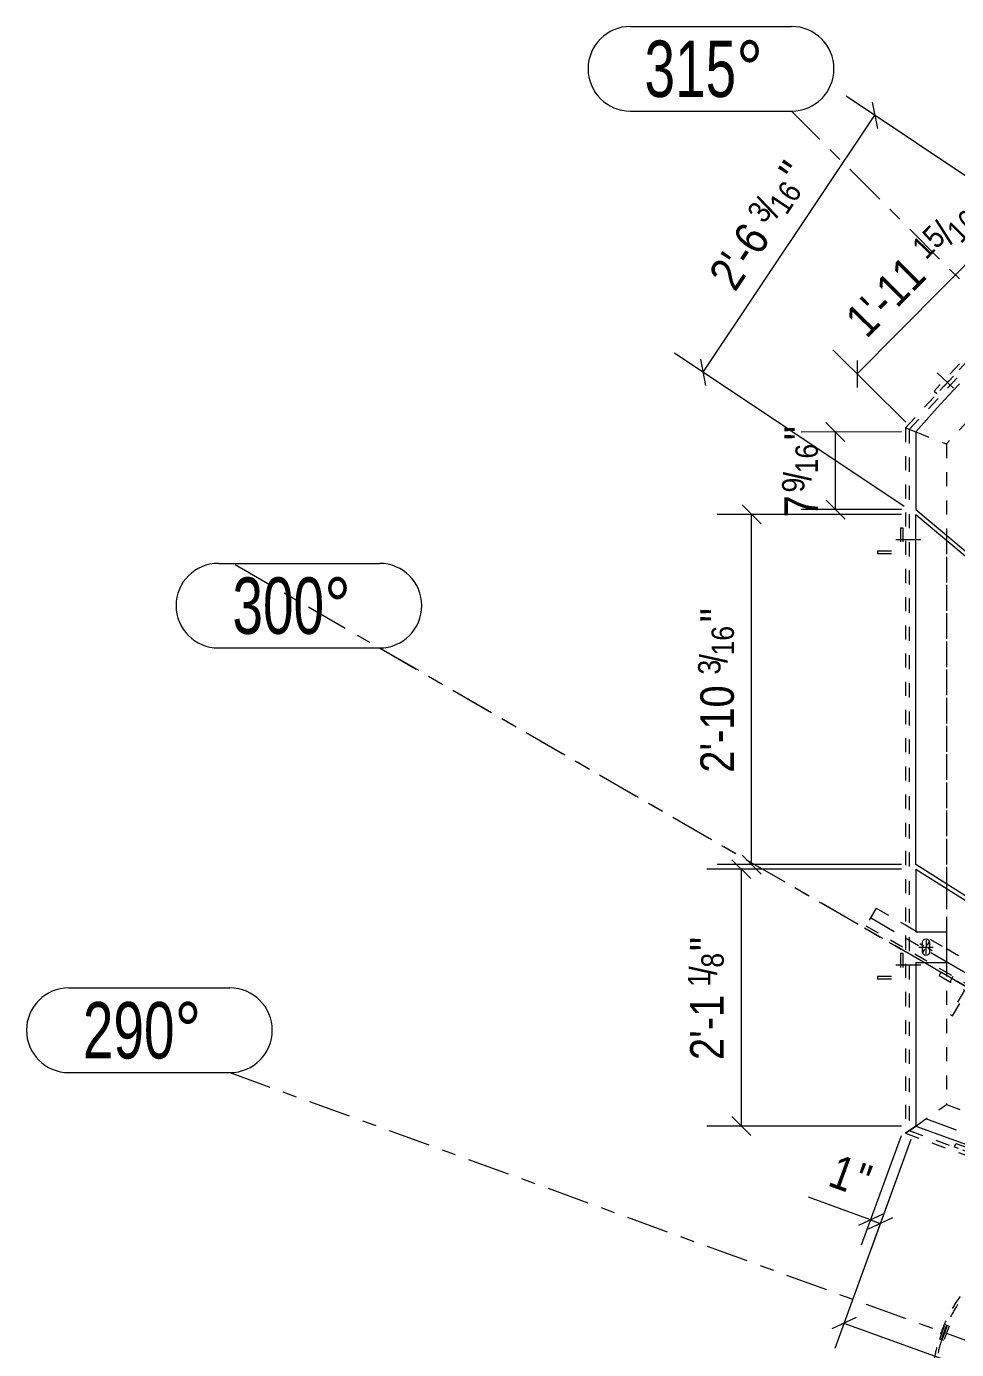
# Model space of a CAD drawing. Header units: millimetres. Extents: x -16923 to 12967, y -5402 to 13813.
# Drawn here: x -6449 to -4141, y 1476 to 4760 of the extents above; entities that cross this region are included whole.
import ezdxf

# ---------------------------------------------------------------- set-up
doc = ezdxf.new("R2010")
doc.units = ezdxf.units.MM
doc.header["$LTSCALE"] = 35
for name, pattern in [('XKITLINE00', [0]), ('XKITLINE01', [4, 1, -1, 1, -1]), ('XKITLINE02', [4, 2, -2]), ('XKITLINE03', [6, 3, -1, 1, -1])]:
    doc.linetypes.add(name, pattern=pattern)
for name, color, linetype, lineweight in [('Bolt', 3, 'Continuous', 0), ('Dimension', 7, 'Continuous', 0), ('Grid', 1, 'Continuous', 0), ('Part', 2, 'Continuous', 0)]:
    doc.layers.add(name, color=color, linetype=linetype, lineweight=lineweight)
doc.styles.add('ARIAL', font='arial.ttf')
doc.styles.add('ARIAL_NARROW', font='ARIALN.TTF')

msp = doc.modelspace()

# ---------------------------------------------------------------- linework, layer by layer
at = {"layer": 'Bolt', "color": 8, "linetype": 'XKITLINE00', "lineweight": 0}
for p, q in [((-4148.268679, 3862.138384), (-4188.850513, 3900.089752)), ((-4291.0125, 3486.759288), (-4229.100001, 3486.759288)), ((-4291.0125, 3486.759288), (-4229.100001, 3486.759288)), ((-4233.829775, 2474.604237), (-4198.90545, 2474.387236)), ((-4231.48405, 2483.247983), (-4221.412762, 2477.431916)), ((-4225.172671, 2462.643966), (-4225.024716, 2486.456007)), ((-4225.094829, 2459.393095), (-4219.278762, 2469.464383)), ((-4225.024716, 2486.456007), (-4224.339346, 2489.793113)), ((-4224.339346, 2489.793113), (-4222.429083, 2492.613926)), ((-4222.429083, 2492.613926), (-4219.584751, 2494.488988)), ((-4219.584751, 2494.488988), (-4216.239385, 2495.132838)), ((-4216.259112, 2491.957899), (-4216.476113, 2457.033574)), ((-4216.239385, 2495.132838), (-4212.902278, 2494.447467)), ((-4207.629163, 2489.637203), (-4213.44523, 2479.565915)), ((-4212.902278, 2494.447467), (-4210.081465, 2492.537204)), ((-4201.239942, 2465.782316), (-4211.31123, 2471.598383)), ((-4210.081465, 2492.537204), (-4208.206403, 2489.692872)), ((-4208.206403, 2489.692872), (-4207.562554, 2486.347506)), ((-4207.562554, 2486.347506), (-4207.710508, 2462.535466)), ((-4291.0125, 2430.717583), (-4229.100001, 2430.717583)), ((-4291.0125, 2430.717583), (-4229.100001, 2430.717583)), ((-4224.528822, 2459.2986), (-4225.172671, 2462.643966)), ((-4222.653759, 2456.454268), (-4224.528822, 2459.2986)), ((-4219.832947, 2454.544005), (-4222.653759, 2456.454268)), ((-4216.49584, 2453.858635), (-4219.832947, 2454.544005)), ((-4213.150474, 2454.502484), (-4216.49584, 2453.858635)), ((-4210.306142, 2456.377547), (-4213.150474, 2454.502484)), ((-4208.395879, 2459.198359), (-4210.306142, 2456.377547)), ((-4207.710508, 2462.535466), (-4208.395879, 2459.198359))]:
    msp.add_line(p, q, dxfattribs=at)
at = {"layer": 'Bolt', "color": 8, "linetype": 'XKITLINE02', "lineweight": 0}
msp.add_line((-4156.460429, 2388.735025), (-4148.522929, 2402.483179), dxfattribs=at)
at = {"layer": 'Dimension', "color": 7, "linetype": 'XKITLINE00', "lineweight": 0}
for p, q in [((-3844.368984, 4205.754759), (-4414.080562, 4586.761909)), ((-4349.560206, 4571.971487), (-4336.579378, 4506.5723)), ((-4769.594267, 3901.499264), (-4343.069792, 4539.271894)), ((-4387.115523, 3897.379081), (-3959.292198, 4329.075587)), ((-4270.89346, 3567.982129), (-4840.605038, 3948.989279)), ((-4266.660008, 3778.004293), (-4447.793365, 3957.512521)), ((-4776.084681, 3934.198858), (-4763.103853, 3868.799671)), ((-4387.265747, 3930.716242), (-4386.965299, 3864.041919)), ((-4464.547407, 3776.790457), (-4417.350834, 3729.694395)), ((-4277.022453, 3753.417164), (-4526.376416, 3753.151364)), ((-4440.743915, 3560.734084), (-4440.94912, 3753.242426)), ((-4464.342202, 3584.282115), (-4417.145628, 3537.186053)), ((-4276.8, 3548.525238), (-4734.588207, 3548.525238)), ((-4672.734035, 3572.098411), (-4625.587691, 3524.952066)), ((-4649.160863, 2679.391304), (-4649.160863, 3548.525238)), ((-4276.79998, 3560.908841), (-4526.17121, 3560.643022)), ((-4672.734035, 2702.964477), (-4625.587691, 2655.818132)), ((-4276.8, 2668.137863), (-4759.892594, 2668.137863)), ((-4276.8, 2679.391304), (-4734.588207, 2679.391304)), ((-4698.038423, 2691.711035), (-4650.892078, 2644.56469)), ((-4674.465251, 2030.431017), (-4674.465251, 2668.137863)), ((-4698.038423, 2054.004189), (-4650.892078, 2006.857844)), ((-4276.8, 2030.431017), (-4759.892594, 2030.431017)), ((-4277.993089, 2006.358002), (-4376.787324, 1734.923073)), ((-4253.770705, 1997.541775), (-4442.592628, 1478.757805)), ((-4253.770705, 1997.541775), (-4352.564939, 1726.106847)), ((-4353.983131, 1797.577079), (-4507.864791, 1853.585423)), ((-4353.983131, 1797.577079), (-4507.864791, 1853.585423)), ((-4323.769095, 1811.666115), (-4384.197167, 1783.488043)), ((-4299.54671, 1802.849888), (-4359.974782, 1774.671816)), ((-4353.983131, 1797.577079), (-4329.760746, 1788.760852)), ((-4389.574399, 1555.500847), (-4450.002471, 1527.322774)), ((-4419.788435, 1541.41181), (-2925.458169, 997.520074))]:
    msp.add_line(p, q, dxfattribs=at)
at = {"layer": 'Dimension', "color": 3}
for p in [(-4343.069792, 4539.271894), (-4769.594267, 3901.499264), (-4387.115523, 3897.379081), (-4440.94912, 3753.242426), (-4649.160863, 3548.525238), (-4440.743915, 3560.734084), (-4674.465251, 2668.137863), (-4649.160863, 2679.391304), (-4674.465251, 2030.431017), (-4353.983131, 1797.577079), (-4329.760746, 1788.760852), (-4419.788435, 1541.41181)]:
    msp.add_point(p, dxfattribs=at)
at = {"layer": 'Grid', "color": 1, "linetype": 'XKITLINE00', "lineweight": 0}
for p, q in [((-4949.813931, 4759.843228), (-4549.843228, 4759.843228)), ((-4949.813931, 4549.843228), (-4549.843228, 4549.843228)), ((-5972.367863, 3427.224999), (-5572.39716, 3427.224999)), ((-5972.367863, 3217.224999), (-5572.39716, 3217.224999)), ((-6343.514784, 2373.273129), (-5943.544081, 2373.273129)), ((-6343.514784, 2163.273129), (-5943.544081, 2163.273129))]:
    msp.add_line(p, q, dxfattribs=at)
at = {"layer": 'Grid', "color": 1, "linetype": 'XKITLINE03', "lineweight": 0}
for p, q in [((123.743687, -123.743687), (-4549.843228, 4549.843228)), ((-5930.648508, 3424.251732), (785.909072, -453.944541)), ((-5572.39716, 3217.224999), (151.554446, -87.5)), ((-5943.544081, 2163.273129), (164.446209, -59.853525))]:
    msp.add_line(p, q, dxfattribs=at)
at = {"layer": 'Grid', "color": 1, "linetype": 'XKITLINE00', "lineweight": 0}
for centre, start, end in [((-4949.813931, 4654.843228), 90, 270), ((-4549.843228, 4654.843228), 270, 90), ((-5972.367863, 3322.224999), 90, 270), ((-5572.39716, 3322.224999), 270, 90), ((-6343.514784, 2268.273129), 90, 270), ((-5943.544081, 2268.273129), 270, 90)]:
    msp.add_arc(centre, 105, start, end, dxfattribs=at)
at = {"layer": 'Part', "color": 8, "linetype": 'XKITLINE01', "lineweight": 0}
for p, q in [((-4267.2, 3763.316665), (-4084.882428, 3960.331589)), ((-4257.675, 3759.585664), (-4078.060127, 3953.680015)), ((-4085.534841, 3973.217765), (-4196.346241, 3854.984835)), ((-4110.285855, 3932.880291), (-4189.396461, 3848.471296)), ((-4015.150556, 3886.097099), (-4165.6, 3723.519321)), ((-4196.346241, 3854.984835), (-4189.396461, 3848.471296)), ((-4267.2, 3763.316665), (-4241.8, 3753.367329)), ((-4267.2, 3763.316665), (-4267.2, 2012.645745)), ((-4267.2, 3763.316665), (-4241.8, 3753.367329)), ((-4257.675, 3759.585664), (-4257.675, 2019.315222)), ((-4241.8, 3753.367329), (-4165.6, 3723.519321)), ((-4241.8, 3753.367329), (-4165.6, 3723.519321)), ((-4165.6, 3723.519321), (-4165.6, 2512.577702)), ((-4279.9, 3515.334288), (-4279.9, 3458.184288)), ((-4279.9, 3515.334288), (-4273.55, 3515.334288)), ((-4273.55, 3515.334288), (-4273.55, 3451.834288)), ((-4165.6, 3497.088557), (-4165.6, 3484.667646)), ((-4165.6, 3484.667646), (-4165.6, 2631.359726)), ((-4337.05, 3458.184288), (-4337.05, 3451.834288)), ((-4337.05, 3458.184288), (-4279.9, 3458.184288)), ((-4337.05, 3451.834288), (-4273.55, 3451.834288)), ((-4165.6, 2631.359726), (-4165.6, 2620.106285)), ((-4165.6, 2620.106285), (-4165.6, 2512.577702)), ((-4340.023288, 2571.704749), (-4368.598288, 2522.211397)), ((-4340.023288, 2571.704749), (-4267.2, 2529.660204)), ((-4267.2, 2529.660204), (-4165.6, 2471.001417)), ((-4368.598288, 2522.211397), (-4267.2, 2463.669068)), ((-4365.423288, 2527.710659), (-2669.465999, 1548.549261)), ((-4165.6, 2512.577702), (-4165.6, 2436.395739)), ((-4267.2, 2463.669068), (-2771.461329, 1600.103944)), ((-4165.6, 2471.001417), (-4165.585294, 2470.992926)), ((-4165.585294, 2470.992926), (-2742.884173, 1649.596052)), ((-4279.9, 2459.292583), (-4279.9, 2402.142583)), ((-4279.9, 2459.292583), (-4273.55, 2459.292583)), ((-4273.55, 2459.292583), (-4273.55, 2395.792583)), ((-4165.6, 2436.395739), (-4165.6, 2083.786831)), ((-4337.05, 2402.142583), (-4337.05, 2395.792583)), ((-4337.05, 2402.142583), (-4279.9, 2402.142583)), ((-4179.193804, 2412.858668), (-4183.956304, 2404.609776)), ((-4183.956304, 2404.609776), (-4120.714799, 2368.097276)), ((-4047.211533, 2336.658668), (-4179.193804, 2412.858668)), ((-4337.05, 2395.792583), (-4273.55, 2395.792583)), ((-4120.714799, 2368.097276), (-4155.639799, 2307.605401)), ((-4150.140538, 2304.430401), (-4115.215538, 2364.922276)), ((-4155.639799, 2307.605401), (-4150.140538, 2304.430401)), ((-4241.8, 2030.431017), (-4165.6, 2083.786831)), ((-4241.8, 2030.431017), (-4165.6, 2083.786831)), ((-4165.6, 2083.786831), (-2782.228636, 1580.280832)), ((-4241.8, 2030.431017), (-4267.2, 2012.645745)), ((-4267.2, 2012.645745), (-4241.8, 2030.431017)), ((-4267.2, 2012.645745), (-4112.788076, 1956.444401)), ((-4257.675, 2019.315222), (-4037.925779, 1939.333047)), ((-4145.332623, 1978.425941), (-4142.074881, 1987.376513)), ((-3214.473113, 1639.620787), (-4145.332623, 1978.425941)), ((-4142.074881, 1987.376513), (-3211.215371, 1648.571359)), ((-4182.141003, 1501.88895), (-4169.110035, 1537.691239)), ((-4177.921437, 1500.353154), (-4164.890469, 1536.155443)), ((-4176.137439, 1499.703832), (-4163.106471, 1535.506121)), ((-4158.923421, 1533.983615), (-4171.954388, 1498.181326)), ((-4169.110035, 1537.691239), (-4158.923421, 1533.983615)), ((-4171.954388, 1498.181326), (-4182.141003, 1501.88895))]:
    msp.add_line(p, q, dxfattribs=at)
at = {"layer": 'Part', "color": 2, "linetype": 'XKITLINE00', "lineweight": 0}
for p, q in [((-4161.095809, 3842.973238), (-4188.207722, 3813.407624)), ((-4147.235915, 3857.926374), (-4161.095809, 3842.973238)), ((-4133.322286, 3872.829524), (-4147.235915, 3857.926374)), ((-4188.207722, 3813.407624), (-4215.109569, 3783.650743)), ((-4215.109569, 3783.650743), (-4241.8, 3753.704087)), ((-4241.8, 3753.704087), (-4241.8, 3560.946149)), ((-4241.8, 3560.946149), (-2390.956104, 2009.890567)), ((-4241.8, 3548.525238), (-2397.174943, 2002.681205)), ((-4241.8, 2679.391304), (-4241.8, 3548.525238)), ((-2639.618984, 1669.479465), (-4241.8, 2679.391304)), ((-4241.8, 2668.137863), (-4241.8, 2512.595736)), ((-4241.8, 2668.137863), (-2644.712172, 1661.436441)), ((-4241.8, 2512.595736), (-4165.567618, 2512.577694)), ((-4165.567618, 2512.577694), (-4165.599999, 2436.395739)), ((-4241.8, 2436.395737), (-4165.599999, 2436.395739)), ((-4241.8, 2436.395737), (-4241.8, 2030.431017)), ((-4241.8, 2030.431017), (-2747.478168, 1486.54235))]:
    msp.add_line(p, q, dxfattribs=at)
at = {"layer": 'Part', "color": 8, "linetype": 'XKITLINE03', "lineweight": 0}
for p, q in [((-2658.353499, 1567.796676), (-4354.310788, 2546.958073)), ((-2759.02757, 1517.776104), (-4216.4, 2048.216288))]:
    msp.add_line(p, q, dxfattribs=at)
at = {"layer": 'Part', "color": 8, "linetype": 'XKITLINE01', "lineweight": 0}
for radius, start, end in [(355.532376, 121.511825174, 242.000628324), (349.182376, 124.270804199, 156.781717807), (349.182376, 156.781717807, 163.051646362), (349.182376, 163.051646362, 194.91699338)]:
    msp.add_arc((-3843.989745, 1398.546985), radius, start, end, dxfattribs=at)

# ---------------------------------------------------------------- texts
at = {"layer": 'Dimension', "color": 3, "style": 'ARIAL', "width": 0.85}
for s, height, rotation, p in [('"', 83.343747, 56.224348436, (-4517.043338, 4357.842552)), ('16', 55.5624992, 56.224348436, (-4562.862273, 4289.33051)), ('/', 66.674999, 56.224348436, (-4587.020507, 4283.191794)), ('3', 55.562499, 56.224348436, (-4616.917419, 4268.472158)), ('16', 55.5624992, 45.257936237, (-4130.236012, 4218.744493)), ("2'-6", 83.3437467, 56.224348436, (-4690.285061, 4098.798029)), ('/', 66.674999, 45.257936237, (-4155.120926, 4217.31441)), ('15', 55.5624992, 45.257936237, (-4216.281078, 4179.280681)), ("1'-11", 83.3437467, 45.257936237, (-4364.104822, 3982.758416)), ('"', 83.343747, 90.063235817, (-4484.683077, 3733.037505)), ('16', 55.5624992, 90.063235817, (-4484.595219, 3650.616228)), ('/', 66.674999, 90.063235817, (-4501.244205, 3632.065881)), ('9', 55.562499, 90.063235817, (-4517.882186, 3603.192526)), ('7', 83.343747, 90.063235817, (-4484.478812, 3541.412106)), ('"', 83.343747, 90.000210459, (-4692.916332, 3280.967258)), ('16', 55.5624992, 90.000210459, (-4692.916332, 3198.545934)), ('/', 66.674999, 90.000210459, (-4709.585082, 3180.013345)), ('3', 55.562499, 90.000210459, (-4726.253832, 3151.157742)), ("2'-10", 83.3437467, 90.000210459, (-4692.916332, 2907.515646)), ('"', 83.343747, 90.000210459, (-4718.220719, 2464.780099)), ('8', 55.562499, 90.000210459, (-4718.220719, 2423.569437)), ('1', 55.562499, 90.000210459, (-4751.558219, 2376.181245)), ('/', 66.674999, 90.000210459, (-4734.889469, 2405.036848)), ("2'-1", 83.3437467, 90.000210459, (-4718.220719, 2194.355142)), ('1', 83.343747, -20.001956628, (-4463.530474, 1884.012648)), ('"', 83.343747, -20.001956628, (-4405.442443, 1862.870334))]:
    msp.add_text(s, height=height, rotation=rotation, dxfattribs=at).set_placement(p)
at = {"layer": 'Grid', "color": 3, "style": 'ARIAL_NARROW', "width": 0.85}
for s, p in [('315°', (-4914.813931, 4584.843228)), ('300°', (-5937.367863, 3252.224999)), ('290°', (-6308.514784, 2198.273129))]:
    msp.add_text(s, height=140, dxfattribs=at).set_placement(p)

doc.saveas('drawing.dxf')
